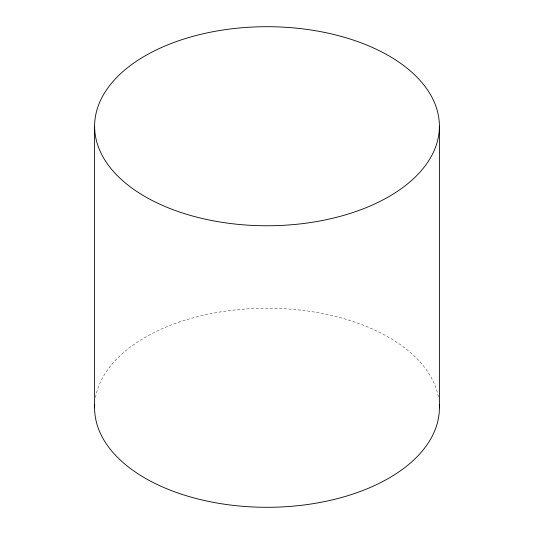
<?xml version="1.0" encoding="UTF-8"?>
<svg xmlns="http://www.w3.org/2000/svg" width="534" height="534" viewBox="0 0 534 534"><rect width="100%" height="100%" fill="white"/><g stroke="black" fill="none" stroke-linecap="round" stroke-linejoin="round"><path stroke-width="0.4" stroke-dasharray="2.67 2" d="M95.513 397.516A172.402 99.538 0 0 1 267 308.231A172.402 99.538 0 0 1 438.487 397.516"/><path stroke-width="0.8" d="M439.402 126.238A172.402 99.538 0 0 1 180.799 212.432A172.402 99.538 0 0 1 180.799 40.037A172.402 99.538 0 0 1 439.402 126.238L439.402 407.762M94.598 126.238L94.598 407.762M439.315 404.605A172.402 99.538 0 0 1 267 507.3A172.402 99.538 0 0 1 94.685 404.605"/></g></svg>
